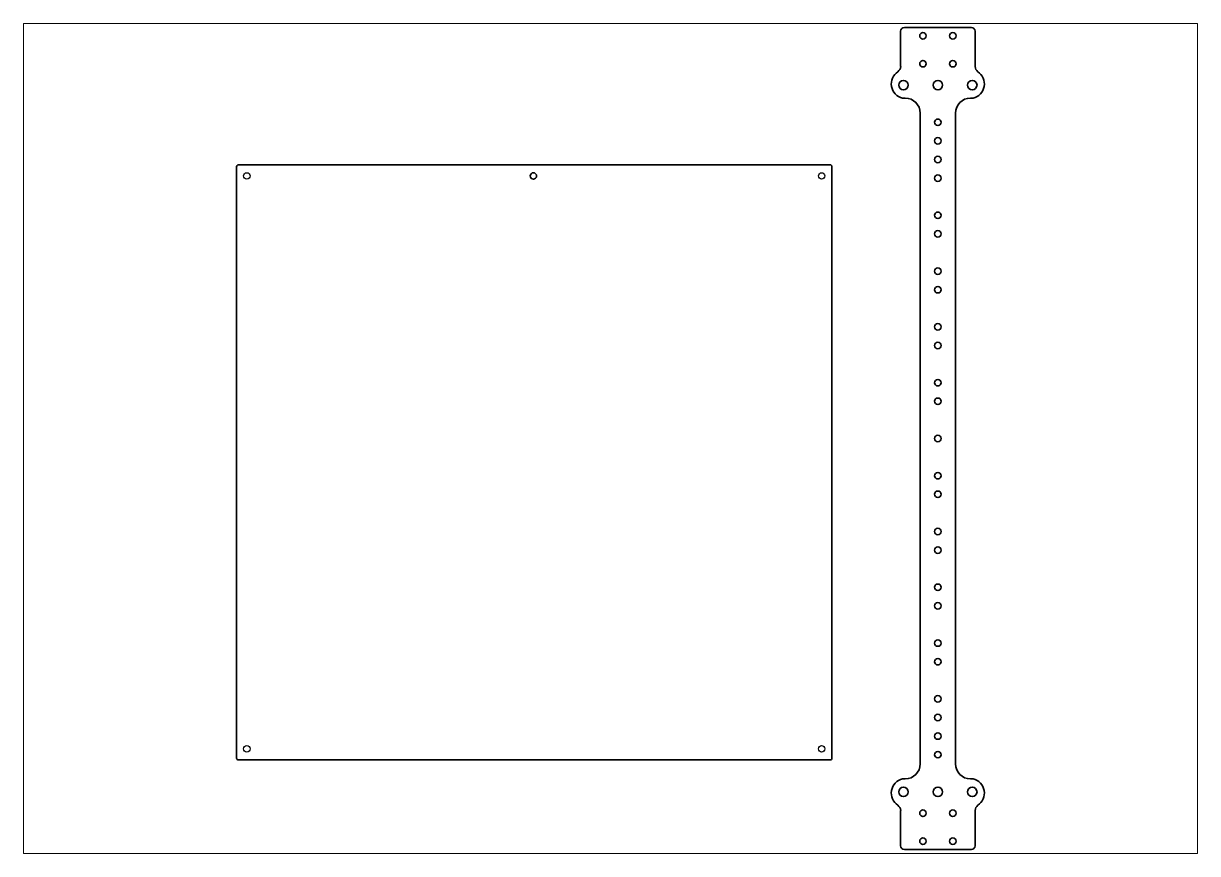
# Paper-space layout 'Лист1' of a CAD drawing. Header units: millimetres. Extents: x 30 to 267, y 21 to 189.
# The model-space entities are those that its viewports show. They can reach past a viewport. Long polylines and large blocks are cut down to what shows.
import ezdxf

# ---------------------------------------------------------------- set-up
doc = ezdxf.new("R2010")
doc.units = ezdxf.units.MM
doc.layers.get('0').update_dxf_attribs({"lineweight": 35})

msp = doc.modelspace()

# ---------------------------------------------------------------- linework, layer by layer
for p, q in [((564.37, 626.25), (564.37, 607.25)), ((602.37, 628.25), (566.37, 628.25)), ((604.37, 607.25), (604.37, 626.25)), ((565.37, 590.25), (566.87, 590.25)), ((565.37, 590.25), (566.87, 590.25)), ((601.87, 590.25), (603.37, 590.25)), ((601.87, 590.25), (603.37, 590.25)), ((574.87, 582.25), (574.87, 232.25)), ((593.87, 232.25), (593.87, 582.25)), ((566.87, 224.25), (565.37, 224.25)), ((566.87, 224.25), (565.37, 224.25)), ((603.37, 224.25), (601.87, 224.25)), ((603.37, 224.25), (601.87, 224.25)), ((564.37, 207.25), (564.37, 188.25)), ((604.37, 188.25), (604.37, 207.25)), ((566.37, 186.25), (602.37, 186.25))]:
    msp.add_line(p, q)
at = {"ltscale": 100}
for p, q in [((207.4, 235.39), (207.4, 553.39)), ((208.4, 554.39), (526.4, 554.39)), ((527.4, 553.39), (527.4, 235.39)), ((527.4, 258.39), (527.4, 530.39)), ((526.4, 234.39), (208.4, 234.39))]:
    msp.add_line(p, q, dxfattribs=at)
for centre, radius in [((576.37, 623.75), 1.75), ((592.37, 623.75), 1.75), ((576.37, 608.75), 1.75), ((592.37, 608.75), 1.75), ((565.87, 597.25), 2.55), ((584.37, 597.25), 2.55), ((602.87, 597.25), 2.55), ((584.37, 577.25), 1.75), ((584.37, 567.25), 1.75), ((584.37, 557.25), 1.75), ((584.37, 547.25), 1.75), ((584.37, 527.25), 1.75), ((584.37, 517.25), 1.75), ((584.37, 497.25), 1.75), ((584.37, 487.25), 1.75), ((584.37, 467.25), 1.75), ((584.37, 457.25), 1.75), ((584.37, 437.25), 1.75), ((584.37, 427.25), 1.75), ((584.37, 407.25), 1.75), ((584.37, 387.25), 1.75), ((584.37, 377.25), 1.75), ((584.37, 357.25), 1.75), ((584.37, 347.25), 1.75), ((584.37, 327.25), 1.75), ((584.37, 317.25), 1.75), ((584.37, 297.25), 1.75), ((584.37, 287.25), 1.75), ((584.37, 267.25), 1.75), ((584.37, 257.25), 1.75), ((584.37, 247.25), 1.75), ((584.37, 237.25), 1.75), ((565.87, 217.25), 2.55), ((565.87, 217.25), 2.55), ((584.37, 217.25), 2.55), ((602.87, 217.25), 2.55), ((576.37, 205.75), 1.75), ((592.37, 205.75), 1.75), ((576.37, 190.75), 1.75), ((592.37, 190.75), 1.75)]:
    msp.add_circle(centre, radius)
at = {"color": 7, "linetype": 'Continuous', "lineweight": 25}
for centre in [(212.9, 548.39), (521.9, 548.39), (212.9, 240.39), (521.9, 240.39)]:
    msp.add_circle(centre, 1.75, dxfattribs=at)
at = {"ltscale": 100}
msp.add_circle((366.9, 548.39), 1.75, dxfattribs=at)
for centre, radius, start, end in [((566.37, 626.25), 2, 90, 180), ((602.37, 626.25), 2, 0, 90), ((566.87, 582.25), 8, 0.00001, 89.99998), ((601.87, 582.25), 8, 90, 180), ((566.87, 232.25), 8, 270.00003, 359.99999), ((601.87, 232.25), 8, 180, 270), ((566.37, 188.25), 2, 180, 270), ((602.37, 188.25), 2, 270, 0)]:
    msp.add_arc(centre, radius, start, end)
for centre, radius, start, end in [((560.25, 607.64), 4.14, 309.7009, 354.51164), ((608.49, 607.64), 4.14, 185.48836, 230.2991), ((567.21, 597.89), 7.86, 123.33098, 256.43666), ((601.52, 597.89), 7.86, 283.56332, 56.66902), ((208.4, 553.39), 1, 90, 180), ((526.4, 553.39), 1, 0, 90), ((208.4, 235.39), 1, 180, 270), ((526.4, 235.39), 1, 270, 0), ((567.21, 216.6), 7.86, 103.56332, 236.66902), ((601.52, 216.6), 7.86, 303.33098, 76.43666), ((560.25, 206.85), 4.14, 5.48836, 50.2991), ((608.49, 206.85), 4.14, 129.7009, 174.51164)]:
    msp.add_arc(centre, radius, start, end, dxfattribs=at)

psp = doc.layouts.new('Лист1')

# ---------------------------------------------------------------- viewports
at = {"layer": '0', "ltscale": 100}
psp.add_viewport(center=(148.51, 105.01), size=(237.61, 168.0125), view_center_point=(408.39, 407.25), view_height=446.2913, dxfattribs=at)

doc.saveas('drawing.dxf')
